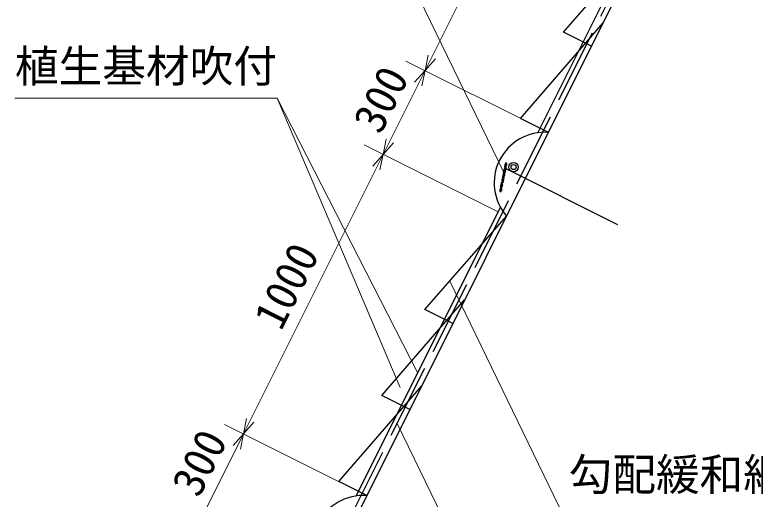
# Model space of a CAD drawing. Units: millimetres, scale not verified. Extents: x 400 to 16400, y 400 to 11650.
# Drawn here: x 12693 to 15065, y 1980 to 3530 of the extents above; entities that cross this region are included whole.
import ezdxf
from ezdxf.enums import TextEntityAlignment as Align

# ---------------------------------------------------------------- set-up
doc = ezdxf.new("R2010")
doc.units = ezdxf.units.MM
doc.header["$LTSCALE"] = 40
doc.linetypes.add('DASHED', pattern=[7.5, 6, -1.5])
for name, color, linetype, lineweight in [('C-STR', 1, 'Continuous', 25), ('C-STR-DIM', 1, 'Continuous', 13), ('C-STR-HTXT', 1, 'Continuous', 13)]:
    doc.layers.add(name, color=color, linetype=linetype, lineweight=lineweight)
doc.styles.add('ＭＳ ゴシック', font='')
doc.styles.get('ＭＳ ゴシック').set_extended_font_data('MS Gothic')

msp = doc.modelspace()

# ---------------------------------------------------------------- linework, layer by layer
at = {"layer": 'C-STR', "linetype": 'DASHED'}
msp.add_line((13094.29, 574.56), (15036.25, 4458.48), dxfattribs=at)
at = {"layer": 'C-STR', "color": 7}
for p, q in [((13105.55, 560.38), (15050.93, 4451.14)), ((14368.3, 3152.97), (14830.18, 4076.73)), ((14266.41, 3038.63), (14624.18, 2859.75)), ((13786.93, 1990.22), (14248.8, 2913.98))]:
    msp.add_line(p, q, dxfattribs=at)
at = {"layer": 'C-STR', "color": 6}
for p, q in [((14450.77, 3474.43), (14715.52, 3780.32)), ((14313.03, 3198.94), (14577.78, 3504.84)), ((14540.21, 3429.71), (14450.77, 3474.43)), ((14260.52, 3036.22), (14260.09, 3034.13)), ((14261.52, 3037.66), (14264.69, 3039.66)), ((14262.79, 3047.19), (14262.36, 3045.1)), ((14264.82, 3040.29), (14262.71, 3043.38)), ((14262.76, 3035), (14265.93, 3036.99)), ((14263.79, 3048.63), (14266.96, 3050.62)), ((14264.85, 3057.11), (14264.63, 3056.07)), ((14264.85, 3057.11), (14267.17, 3056.3)), ((14267.01, 3042.24), (14264.9, 3045.33)), ((14267.1, 3051.26), (14264.98, 3054.35)), ((14265.03, 3045.96), (14268.2, 3047.96)), ((14266.93, 3038.43), (14267.36, 3040.52)), ((14269.29, 3053.21), (14267.17, 3056.3)), ((14269.2, 3049.4), (14269.63, 3051.49)), ((14255.97, 3014.29), (14255.54, 3012.2)), ((14256.98, 3015.73), (14260.15, 3017.72)), ((14258.25, 3025.25), (14257.81, 3023.16)), ((14260.2, 3009.34), (14258.08, 3012.43)), ((14260.28, 3018.35), (14258.16, 3021.44)), ((14258.21, 3013.06), (14261.38, 3015.06)), ((14259.25, 3026.69), (14262.42, 3028.69)), ((14262.47, 3020.31), (14260.35, 3023.4)), ((14262.55, 3029.32), (14260.43, 3032.41)), ((14260.48, 3024.03), (14263.65, 3026.02)), ((14262.38, 3016.5), (14262.81, 3018.59)), ((14264.74, 3031.28), (14262.62, 3034.37)), ((14264.65, 3027.47), (14265.09, 3029.55)), ((14251.43, 2992.35), (14251, 2990.26)), ((14253.46, 2985.45), (14251.34, 2988.54)), ((14252.43, 2993.79), (14255.6, 2995.79)), ((14253.7, 3003.32), (14253.27, 3001.23)), ((14255.65, 2987.41), (14253.53, 2990.5)), ((14255.73, 2996.42), (14253.61, 2999.51)), ((14253.66, 2991.13), (14256.83, 2993.12)), ((14254.7, 3004.76), (14257.72, 3006.8)), ((14257.92, 2998.37), (14255.81, 3001.46)), ((14257.86, 3007.42), (14255.89, 3010.48)), ((14255.94, 3002.1), (14259.11, 3004.09)), ((14257.84, 2994.57), (14258.27, 2996.65)), ((14260.11, 3005.53), (14260.54, 3007.62)), ((14246.88, 2970.42), (14246.49, 2968.32)), ((14249.18, 2963.13), (14246.8, 2966.61)), ((14247.88, 2971.86), (14251.06, 2973.85)), ((14249.16, 2981.39), (14248.72, 2979.3)), ((14251.64, 2964.69), (14248.99, 2968.56)), ((14251.19, 2974.49), (14249.07, 2977.58)), ((14249.12, 2969.2), (14252.29, 2971.19)), ((14249.18, 2963.13), (14251.64, 2964.69)), ((14250.16, 2982.83), (14253.33, 2984.82)), ((14253.38, 2976.44), (14251.26, 2979.53)), ((14251.39, 2980.16), (14254.56, 2982.16)), ((14253.29, 2972.63), (14253.72, 2974.72)), ((14253.62, 2985.14), (14253.6, 2985.11)), ((14253.6, 2985.11), (14253.84, 2985.1)), ((14253.84, 2985.1), (14253.6, 2985.11)), ((14253.6, 2985.11), (14253.6, 2985.07)), ((14253.6, 2985.07), (14253.84, 2985.1)), ((14253.84, 2985.1), (14253.6, 2985.07)), ((14253.6, 2985.04), (14253.84, 2985.1)), ((14253.84, 2985.1), (14253.6, 2985.04)), ((14253.6, 2985.07), (14253.6, 2985.04)), ((14253.6, 2985.04), (14253.61, 2985.01)), ((14253.61, 2985.01), (14253.84, 2985.1)), ((14253.84, 2985.1), (14253.61, 2985.01)), ((14253.61, 2985.01), (14253.63, 2984.98)), ((14253.64, 2985.16), (14253.62, 2985.14)), ((14253.62, 2985.14), (14253.84, 2985.1)), ((14253.84, 2985.1), (14253.62, 2985.14)), ((14253.63, 2984.98), (14253.84, 2985.1)), ((14253.84, 2985.1), (14253.63, 2984.98)), ((14253.63, 2984.98), (14253.66, 2984.96)), ((14253.66, 2985.18), (14253.64, 2985.16)), ((14253.64, 2985.16), (14253.84, 2985.1)), ((14253.84, 2985.1), (14253.64, 2985.16)), ((14253.7, 2985.19), (14253.66, 2985.18)), ((14253.66, 2985.18), (14253.84, 2985.1)), ((14253.84, 2985.1), (14253.66, 2985.18)), ((14253.66, 2984.96), (14253.84, 2985.1)), ((14253.84, 2985.1), (14253.66, 2984.96)), ((14253.66, 2984.96), (14253.68, 2984.95)), ((14253.68, 2984.95), (14253.84, 2985.1)), ((14253.84, 2985.1), (14253.68, 2984.95)), ((14253.68, 2984.95), (14253.72, 2984.94)), ((14253.73, 2985.19), (14253.7, 2985.19)), ((14253.7, 2985.19), (14253.84, 2985.1)), ((14253.84, 2985.1), (14253.7, 2985.19)), ((14253.72, 2984.94), (14253.84, 2985.1)), ((14253.84, 2985.1), (14253.72, 2984.94)), ((14253.72, 2984.94), (14253.75, 2984.95)), ((14253.76, 2985.19), (14253.73, 2985.19)), ((14253.73, 2985.19), (14253.84, 2985.1)), ((14253.84, 2985.1), (14253.73, 2985.19)), ((14253.75, 2984.95), (14253.84, 2985.1)), ((14253.84, 2985.1), (14253.75, 2984.95)), ((14253.75, 2984.95), (14253.78, 2984.96)), ((14253.79, 2985.17), (14253.76, 2985.19)), ((14253.76, 2985.19), (14253.84, 2985.1)), ((14253.84, 2985.1), (14253.76, 2985.19)), ((14253.78, 2984.96), (14253.84, 2985.1)), ((14253.84, 2985.1), (14253.78, 2984.96)), ((14253.78, 2984.96), (14253.81, 2984.98)), ((14253.81, 2985.15), (14253.79, 2985.17)), ((14253.79, 2985.17), (14253.84, 2985.1)), ((14253.84, 2985.1), (14253.79, 2985.17)), ((14253.83, 2985.13), (14253.81, 2985.15)), ((14253.81, 2985.15), (14253.84, 2985.1)), ((14253.84, 2985.1), (14253.81, 2985.15)), ((14253.81, 2984.98), (14253.84, 2985.1)), ((14253.84, 2985.1), (14253.81, 2984.98)), ((14253.81, 2984.98), (14253.83, 2985)), ((14253.84, 2985.1), (14253.83, 2985.13)), ((14253.83, 2985), (14253.84, 2985.1)), ((14253.84, 2985.1), (14253.83, 2985)), ((14253.83, 2985), (14253.84, 2985.03)), ((14253.84, 2985.03), (14253.84, 2985.1)), ((14253.84, 2985.1), (14253.84, 2985.03)), ((14253.85, 2985.06), (14253.84, 2985.1)), ((14253.84, 2985.03), (14253.85, 2985.06)), ((14255.56, 2983.6), (14256, 2985.69)), ((14007.13, 2587.16), (14268.31, 2885.89)), ((13869.39, 2311.67), (14134.14, 2617.57)), ((14096.58, 2542.43), (14007.13, 2587.16)), ((13731.65, 2036.19), (13996.4, 2342.08)), ((13958.83, 2266.95), (13869.39, 2311.67)), ((13821.09, 1991.47), (13731.65, 2036.19))]:
    msp.add_line(p, q, dxfattribs=at)
at = {"layer": 'C-STR'}
msp.add_line((14402.47, 3154.22), (14313.03, 3198.94), dxfattribs=at)
at = {"layer": 'C-STR', "color": 6}
for centre, radius in [((14264.63, 3034.28), 1.64), ((14265.09, 3051.34), 1.64), ((14258.27, 3018.44), 1.64), ((14257.81, 3001.38), 1.64), ((14251, 2968.48), 1.64), ((14251.45, 2985.54), 1.64), ((14253.72, 2985.07), 0.125)]:
    msp.add_circle(centre, radius, dxfattribs=at)
at = {"layer": 'C-STR', "color": 7}
for radius in [15, 8]:
    msp.add_circle((14291.01, 3043.1), radius, dxfattribs=at)
for centre in [(14391.29, 2992.11), (13809.91, 1829.35)]:
    msp.add_arc(centre, 162.5, 86.05481, 220.81508, dxfattribs=at)
at = {"layer": 'C-STR', "color": 6}
for centre, radius, start, end in [((14262.71, 3035.77), 2.24, 122.16875, 168.29205), ((14264.55, 3044.64), 2.24, 168.29205, 214.41536), ((14264.99, 3046.73), 2.24, 122.16875, 168.29205), ((14266.83, 3055.61), 2.24, 168.29205, 214.41536), ((14264.45, 3040.03), 0.448, 302.16875, 34.41536), ((14265.27, 3045.59), 0.448, 122.16875, 214.41536), ((14264.73, 3038.89), 2.24, 302.16875, 348.29205), ((14266.73, 3051), 0.448, 302.16875, 34.41536), ((14265.17, 3040.98), 2.24, 348.29205, 34.41536), ((14267.01, 3049.86), 2.24, 302.16875, 348.29205), ((14267.44, 3051.94), 2.24, 348.29205, 34.41536), ((14257.74, 3011.74), 2.24, 168.29205, 214.41536), ((14258.17, 3013.83), 2.24, 122.16875, 168.29205), ((14260.01, 3022.71), 2.24, 168.29205, 214.41536), ((14258.45, 3012.68), 0.448, 122.16875, 214.41536), ((14260.44, 3024.8), 2.24, 122.16875, 168.29205), ((14262.28, 3033.68), 2.24, 168.29205, 214.41536), ((14259.91, 3018.1), 0.448, 302.16875, 34.41536), ((14260.72, 3023.65), 0.448, 122.16875, 214.41536), ((14260.19, 3016.95), 2.24, 302.16875, 348.29205), ((14262.18, 3029.07), 0.448, 302.16875, 34.41536), ((14260.62, 3019.04), 2.24, 348.29205, 34.41536), ((14262.99, 3034.62), 0.448, 122.16875, 214.41536), ((14262.46, 3027.92), 2.24, 302.16875, 348.29205), ((14262.89, 3030.01), 2.24, 348.29205, 34.41536), ((14253.19, 2989.81), 2.24, 168.29205, 214.41536), ((14253.62, 2991.9), 2.24, 122.16875, 168.29205), ((14255.46, 3000.78), 2.24, 168.29205, 214.41536), ((14253.9, 2990.75), 0.448, 122.16875, 214.41536), ((14255.9, 3002.86), 2.24, 122.16875, 168.29205), ((14255.36, 2996.17), 0.448, 302.16875, 34.41536), ((14256.18, 3001.72), 0.448, 122.16875, 214.41536), ((14255.64, 2995.02), 2.24, 302.16875, 348.29205), ((14257.48, 3007.17), 0.448, 302.16875, 32.81518), ((14256.08, 2997.11), 2.24, 348.29205, 34.41536), ((14257.92, 3005.99), 2.24, 302.16875, 348.29205), ((14258.35, 3008.08), 2.24, 348.29205, 34.41536), ((14249.59, 2967.92), 3.12, 172.58807, 203.47899), ((14249.08, 2969.96), 2.24, 122.16875, 168.29205), ((14250.92, 2978.84), 2.24, 168.29205, 214.41536), ((14249.36, 2968.82), 0.448, 122.16875, 214.41536), ((14251.35, 2980.93), 2.24, 122.16875, 168.29205), ((14250.82, 2974.23), 0.448, 302.16875, 34.41536), ((14251.63, 2979.78), 0.448, 122.16875, 214.41536), ((14251.1, 2973.09), 2.24, 302.16875, 348.29205), ((14253.09, 2985.2), 0.448, 302.16875, 34.41536), ((14251.53, 2975.17), 2.24, 348.29205, 34.41536), ((14253.37, 2984.05), 2.24, 302.16875, 348.29205), ((14253.8, 2986.14), 2.24, 348.29205, 34.41536)]:
    msp.add_arc(centre, radius, start, end, dxfattribs=at)
at = {"layer": 'C-STR-DIM'}
for p, q in [((14007.2, 3351.86), (14454.41, 4246.28)), ((14007.2, 3351.86), (14017.22, 3400.84)), ((14375.64, 3167.64), (13946.31, 3382.3)), ((14007.2, 3351.86), (14040.37, 3389.27)), ((13873.04, 3083.53), (14007.2, 3351.86)), ((14007.2, 3351.86), (13974.03, 3314.45)), ((14007.2, 3351.86), (13997.18, 3302.87)), ((13873.04, 3083.53), (13883.06, 3132.51)), ((14241.47, 2899.31), (13812.15, 3113.97)), ((13873.04, 3083.53), (13906.21, 3120.94)), ((13425.82, 2189.1), (13873.04, 3083.53)), ((13873.04, 3083.53), (13839.86, 3046.12)), ((13873.04, 3083.53), (13863.01, 3034.54)), ((13425.82, 2189.1), (13435.85, 2238.09)), ((13794.26, 2004.88), (13364.93, 2219.55)), ((13425.82, 2189.1), (13459, 2226.51)), ((13291.66, 1920.77), (13425.82, 2189.1)), ((13425.82, 2189.1), (13392.65, 2151.69)), ((13425.82, 2189.1), (13415.8, 2140.12))]:
    msp.add_line(p, q, dxfattribs=at)
at = {"layer": 'C-STR-HTXT'}
for p, q in [((14260.35, 3023.4), (13909.08, 3748.7)), ((13983.05, 2385.89), (13533.28, 3264.08)), ((13533.28, 3264.08), (13928.15, 2337.32)), ((14438.1, 1953.01), (14086.83, 2678.31)), ((14269.65, 1497.45), (13918.38, 2222.75))]:
    msp.add_line(p, q, dxfattribs=at)
msp.add_lwpolyline([(12693.28, 3264.08), (13336.69, 3264.08), (13533.28, 3264.08)], dxfattribs=at)

# ---------------------------------------------------------------- texts
at = {"layer": 'C-STR-DIM', "color": 7, "style": 'ＭＳ ゴシック'}
for s, p in [('植生基材吹付', (12693.28, 3284.08)), ('勾配緩和網', (14467.1, 1977.01))]:
    msp.add_text(s, height=102.6, dxfattribs=at).set_placement(p, align=Align.BOTTOM_LEFT)
for s, p in [('300', (13892.02, 3129.67)), ('1000', (13573.76, 2501.47)), ('300', (13310.64, 1966.91))]:
    msp.add_text(s, height=102.6, rotation=63.435, dxfattribs=at).set_placement(p, align=Align.BOTTOM_LEFT)

doc.saveas('drawing.dxf')
